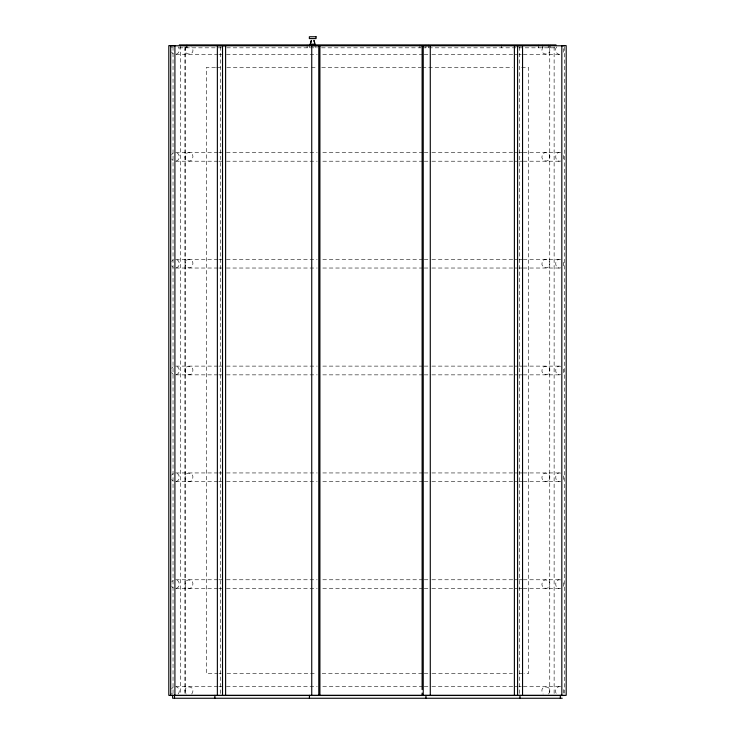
<?xml version="1.0" encoding="UTF-8"?>
<svg xmlns="http://www.w3.org/2000/svg" width="735" height="735" viewBox="0 0 735 735"><rect width="100%" height="100%" fill="white"/><g stroke="black" fill="none" stroke-linecap="round" stroke-linejoin="round"><path stroke-width="0.55" stroke-dasharray="3.67 2.76" d="M543.128 46.921C537.267 56.338 554.484 56.338 548.613 46.921M556.726 46.921C553.804 49.723 556.652 55.447 560.704 54.225M563.203 52.194L563.754 50.008L563.203 47.821M563.203 159.017L563.754 156.831L563.203 154.644M563.203 265.84L563.754 263.663L563.203 261.476M563.203 372.673L563.754 370.486L563.203 368.299M563.203 479.496L563.754 477.309L563.203 475.132M563.203 586.328L563.754 584.141L563.203 581.955M563.203 693.151L563.754 690.964L563.203 688.778M186.231 46.921C180.369 56.338 197.586 56.338 191.716 46.921M191.716 694.061C197.586 684.634 180.369 684.634 186.231 694.061M548.613 694.061C554.484 684.634 537.267 684.634 543.128 694.061M171.641 47.821L172.302 46.921M171.641 154.644L173.157 153.045M171.641 261.476L173.157 259.878M171.641 368.299L173.157 366.701M171.641 475.132L173.157 473.524M171.641 581.955L173.157 580.356M171.641 688.778L173.157 687.179M178.127 694.061C180.305 691.837 179.331 687.592 176.281 686.747M176.281 54.225C179.331 53.379 180.305 49.135 178.127 46.921M176.281 161.057C180.259 160.01 180.259 153.652 176.281 152.614M176.281 267.88C180.259 266.842 180.259 260.475 176.281 259.437M176.281 374.703C180.259 373.665 180.259 367.307 176.281 366.269M176.281 481.535C180.259 480.497 180.259 474.13 176.281 473.092M176.281 588.358C180.259 587.32 180.259 580.962 176.281 579.915M560.704 152.614C554.08 150.886 554.08 162.784 560.704 161.057M560.704 259.437C554.08 257.709 554.08 269.607 560.704 267.88M560.704 366.269C554.08 364.542 554.08 376.439 560.704 374.703M560.704 473.092C554.08 471.365 554.08 483.262 560.704 481.535M560.704 579.915C554.08 578.188 554.08 590.086 560.704 588.358M560.704 686.747C556.652 685.525 553.804 691.249 556.726 694.061M179.322 47.821L221.74 47.821M226.738 47.821L317.419 47.821M321.553 47.821L421.219 47.821M422.303 47.821L556.046 47.821M175.941 54.381L217.753 54.381M218.8 54.381L221.915 54.381M226.463 54.381L317.263 54.381M322.821 54.381L423.149 54.381M424.251 54.381L430.811 54.381M431.895 54.381L512.938 54.381M515.014 54.381L518.129 54.381M519.176 54.381L521.253 54.381M523.338 54.381L559.638 54.381M215.474 67.363L206.333 67.363L206.333 673.609L217.799 673.609M216.614 67.363L221.18 67.363M226.894 67.363L310.299 67.363M311.438 67.363L317.152 67.363M321.728 67.363L421.127 67.363M422.267 67.363L512.525 67.363M521.666 67.363L528.52 67.363L528.52 673.609L523.936 673.609M175.656 152.467L217.753 152.467M218.8 152.467L221.915 152.467M226.463 152.467L317.263 152.467M322.821 152.467L423.149 152.467M424.251 152.467L430.811 152.467M431.895 152.467L512.938 152.467M515.014 152.467L518.129 152.467M519.176 152.467L522.291 152.467M523.338 152.467L559.638 152.467M175.656 161.204L217.753 161.204M218.8 161.204L221.915 161.204M226.463 161.204L317.263 161.204M322.821 161.204L423.149 161.204M424.251 161.204L430.811 161.204M431.895 161.204L512.938 161.204M515.014 161.204L518.129 161.204M519.176 161.204L522.291 161.204M523.338 161.204L559.638 161.204M175.656 259.29L217.753 259.29M218.8 259.29L221.915 259.29M226.463 259.29L317.263 259.29M322.821 259.29L423.149 259.29M424.251 259.29L430.811 259.29M431.895 259.29L512.938 259.29M515.014 259.29L518.129 259.29M519.176 259.29L522.291 259.29M523.338 259.29L559.638 259.29M175.656 268.027L217.753 268.027M218.8 268.027L221.915 268.027M226.463 268.027L317.263 268.027M322.821 268.027L423.149 268.027M424.251 268.027L430.811 268.027M431.895 268.027L512.938 268.027M515.014 268.027L518.129 268.027M519.176 268.027L522.291 268.027M523.338 268.027L559.638 268.027M175.656 366.113L217.753 366.113M218.8 366.113L221.915 366.113M226.463 366.113L317.263 366.113M322.821 366.113L423.149 366.113M424.251 366.113L430.811 366.113M431.895 366.113L512.938 366.113M515.014 366.113L518.129 366.113M519.176 366.113L522.291 366.113M523.338 366.113L559.638 366.113M175.656 374.859L217.753 374.859M218.8 374.859L221.915 374.859M226.463 374.859L317.263 374.859M322.821 374.859L423.149 374.859M424.251 374.859L430.811 374.859M431.895 374.859L512.938 374.859M515.014 374.859L518.129 374.859M519.176 374.859L522.291 374.859M523.338 374.859L559.638 374.859M175.656 472.945L217.753 472.945M218.8 472.945L221.915 472.945M226.463 472.945L317.263 472.945M322.821 472.945L423.149 472.945M424.251 472.945L430.811 472.945M431.895 472.945L512.938 472.945M515.014 472.945L518.129 472.945M519.176 472.945L522.291 472.945M523.338 472.945L559.638 472.945M175.656 481.682L217.753 481.682M218.8 481.682L221.915 481.682M226.463 481.682L317.263 481.682M322.821 481.682L423.149 481.682M424.251 481.682L430.811 481.682M431.895 481.682L512.938 481.682M515.014 481.682L518.129 481.682M519.176 481.682L522.291 481.682M523.338 481.682L559.638 481.682M175.656 579.768L217.753 579.768M218.8 579.768L221.915 579.768M226.463 579.768L317.263 579.768M322.821 579.768L423.149 579.768M424.251 579.768L430.811 579.768M431.895 579.768L512.938 579.768M515.014 579.768L518.129 579.768M519.176 579.768L522.291 579.768M523.338 579.768L559.638 579.768M175.656 588.505L217.753 588.505M218.8 588.505L221.915 588.505M226.463 588.505L317.263 588.505M322.821 588.505L423.149 588.505M424.251 588.505L430.811 588.505M431.895 588.505L512.938 588.505M515.014 588.505L518.129 588.505M519.176 588.505L522.291 588.505M523.338 588.505L559.638 588.505M218.938 673.609L221.235 673.609M226.968 673.609L316.399 673.609M322.132 673.609L423.038 673.609M424.178 673.609L431.059 673.609M432.208 673.609L512.47 673.609M519.351 673.609L522.787 673.609M175.656 686.6L217.753 686.6M218.8 686.6L221.915 686.6M226.463 686.6L317.263 686.6M322.821 686.6L423.149 686.6M424.251 686.6L430.811 686.6M431.895 686.6L512.938 686.6M515.014 686.6L518.129 686.6M519.176 686.6L521.253 686.6M523.338 686.6L559.638 686.6M173.157 53.793L171.641 52.194M173.157 160.616L171.641 159.017M173.157 267.448L171.641 265.84M173.157 374.271L171.641 372.673M173.157 481.094L171.641 479.496M173.157 587.926L171.641 586.328M171.641 693.151L172.302 694.061M564.609 46.93L564.609 693.188M554.126 46.783L554.126 695.338M550.193 44.909L550.193 47.821M549.752 45.634L549.752 694.189M548.236 44.909L548.236 47.821M542.513 44.909L542.513 47.821M538.342 44.909L538.342 47.821M519.351 46.783L519.351 694.189M501.61 44.909L501.61 47.821M428.661 44.909L428.661 47.821M425.951 44.909L425.951 47.821M419.924 44.909L419.924 47.821M315.829 44.909L315.829 47.821M309.417 44.909L309.417 47.821M307.101 44.909L307.101 47.821M220.454 46.783L220.454 694.189M187.122 44.909L187.122 47.821M186.46 44.909L186.46 47.821M185.101 46.783L185.101 694.189M185.055 46.93L185.055 693.188M180.727 45.634L180.727 694.189M173.028 46.783L173.028 694.189M185.229 155.701C183.484 160.781 191.706 163.537 192.726 157.961C194.463 152.889 186.249 150.133 185.229 155.701M185.229 262.533C183.484 267.604 191.706 270.361 192.726 264.793C194.463 259.712 186.249 256.956 185.229 262.533M185.229 369.356C183.484 374.437 191.706 377.193 192.726 371.616C194.463 366.535 186.249 363.788 185.229 369.356M185.229 476.179C183.484 481.26 191.706 484.016 192.726 478.448C194.463 473.368 186.249 470.611 185.229 476.179M185.229 583.011C183.484 588.083 191.706 590.839 192.726 585.271C194.463 580.191 186.249 577.434 185.229 583.011M542.127 155.701C540.381 160.781 548.604 163.537 549.624 157.961C551.369 152.889 543.147 150.133 542.127 155.701M542.127 262.533C540.381 267.604 548.604 270.361 549.624 264.793C551.369 259.712 543.147 256.956 542.127 262.533M542.127 369.356C540.381 374.437 548.604 377.193 549.624 371.616C551.369 366.535 543.147 363.788 542.127 369.356M542.127 476.179C540.381 481.26 548.604 484.016 549.624 478.448C551.369 473.368 543.147 470.611 542.127 476.179M542.127 583.011C540.381 588.083 548.604 590.839 549.624 585.271C551.369 580.191 543.147 577.434 542.127 583.011"/><path stroke-width="1.1" d="M310.611 43.181L311.383 40.388L310.593 43.181M309.747 44.183L315.563 44.183M179.322 44.909L556.046 44.909M170.162 45.781L564.609 45.781M170.162 695.485L564.609 695.485M562.238 698.25L172.615 698.25L172.615 695.338M561.825 695.338L561.825 45.634L566.198 45.634L566.198 695.338L168.802 695.338L168.802 45.634L174.912 45.634L174.912 695.338M560.327 695.338L560.327 698.25M522.548 695.338L522.548 45.634L514.39 45.634L514.39 695.338M519.957 695.338L519.957 698.25M517.596 45.634L517.596 695.338M430.278 695.338L430.278 45.634L422.111 45.634L422.111 689.595M425.951 695.338L425.951 698.25M423.241 45.634L423.241 695.338M422.111 693.041L422.111 695.338M319.909 695.338L319.909 45.634L311.741 45.634L311.741 695.338M318.779 45.634L318.779 695.338M309.417 695.338L309.417 698.25M225.608 695.338L225.608 45.634L217.367 45.634L217.367 695.338M222.521 45.634L222.521 695.338M214.896 695.338L214.896 698.25M174.526 695.338L174.526 698.25M170.695 45.634L170.695 695.338M316.059 36.75L309.352 36.75L309.352 38.597L316.059 38.597L316.059 36.75M314.727 43.181L313.937 40.388L314.709 43.181"/></g></svg>
